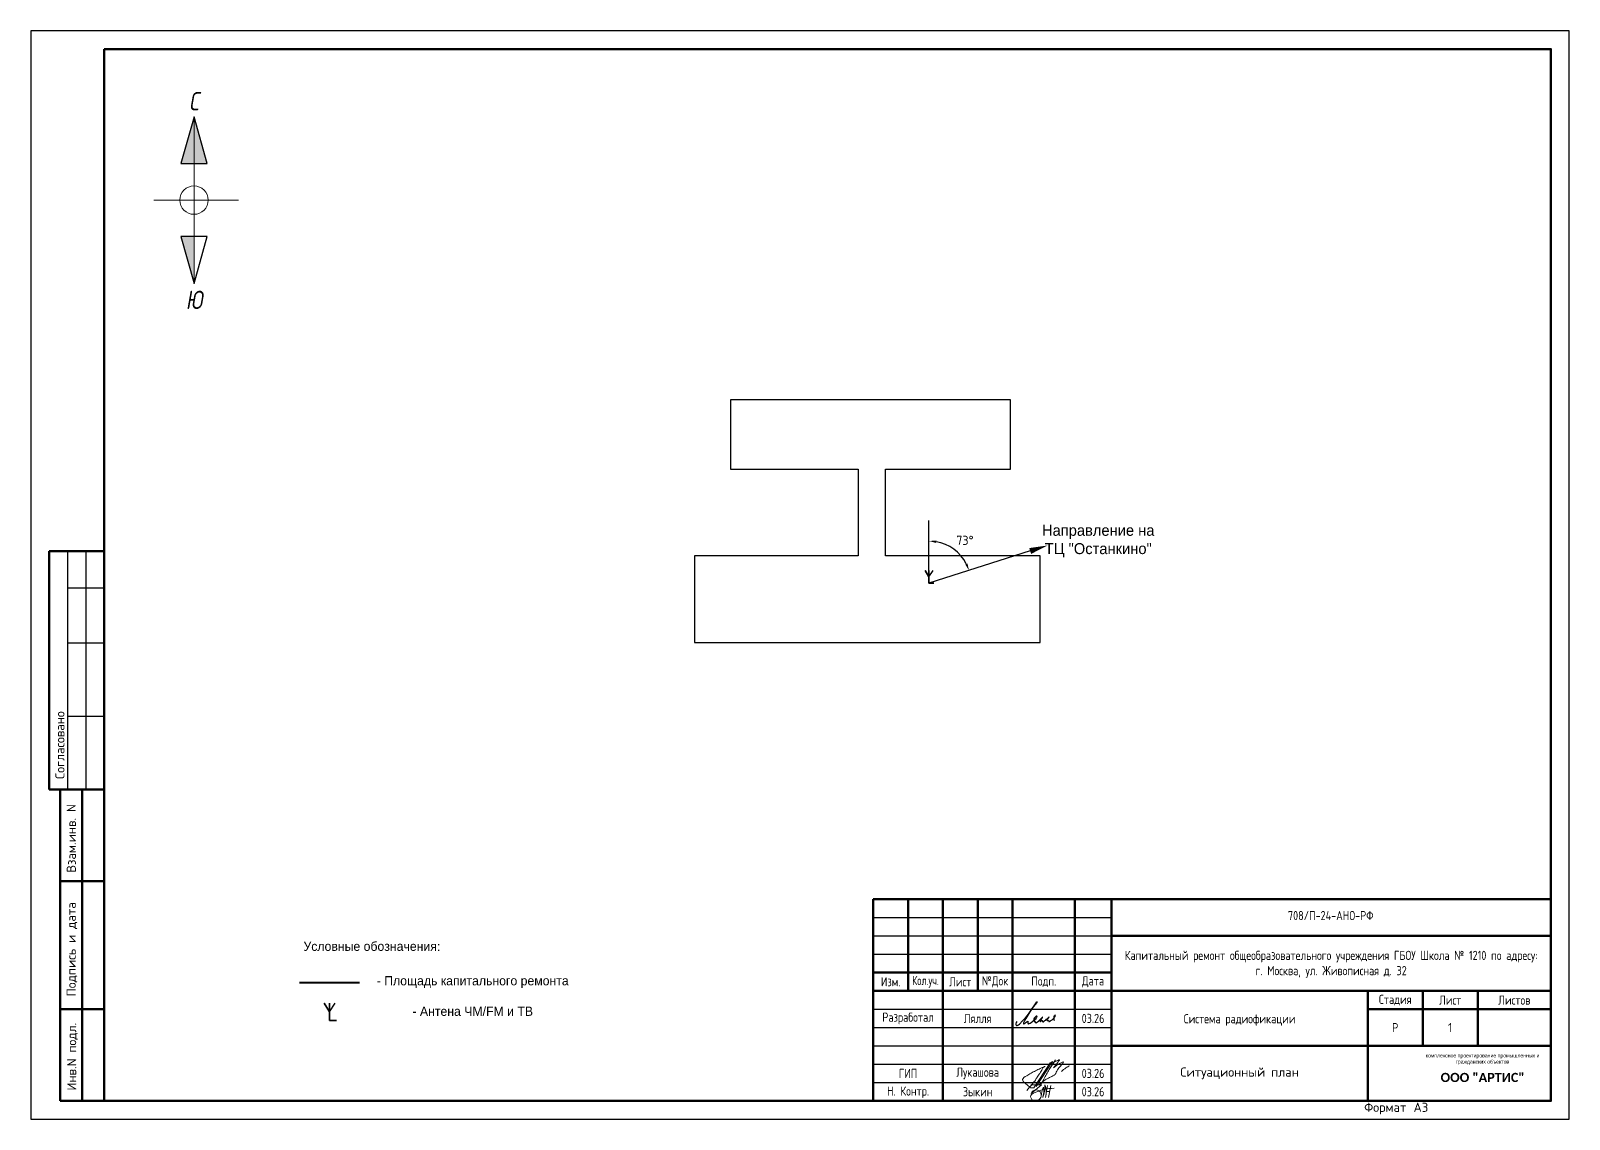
# Model space of a CAD drawing. Header units: millimetres. Extents: x -87434 to 499450, y -468665 to 122144.
# Drawn here: x -71536 to -29536, y 63109 to 92809 of the extents above; entities that cross this region are included whole.
import ezdxf
from ezdxf.enums import TextEntityAlignment as Align

# ---------------------------------------------------------------- set-up
doc = ezdxf.new("R2010")
doc.units = ezdxf.units.MM
for name, color, linetype, lineweight in [('05_Oboznachen', 7, 'Continuous', 9), ('__ФОРМАТ', 7, 'Continuous', 40), ('лс', 5, 'Continuous', 30), ('Подписи', 7, 'Continuous', 13)]:
    doc.layers.add(name, color=color, linetype=linetype, lineweight=lineweight)
for name, color, linetype in [('0_ANNOT_Dimensions', 7, 'Continuous'), ('__НАДПИСИ', 7, 'Continuous'), ('TEXT1', 7, 'Continuous'), ('СОТ', 7, 'Continuous'), ('стена', 20, 'Continuous'), ('Штампы', 7, 'Continuous')]:
    doc.layers.add(name, color=color, linetype=linetype)
doc.layers.add('ОФ_подписи', color=5, linetype='Continuous', lineweight=13, true_color=0x0000ff)
doc.styles.add('GOST 2.304 type A', font='', dxfattribs={"height": 250})
doc.styles.add('ICOCPEUR', font='isocpeur.ttf', dxfattribs={"height": 250})
doc.styles.add('ISOCPEUR', font='isocpeur.ttf', dxfattribs={"width": 0.9, "height": 350})
doc.styles.add('Mipgost_5', font='', dxfattribs={"height": 250})
doc.styles.add('PDF ISOCPEUR', font='isocpeur.ttf')
doc.styles.add('RubezhCAD', font='', dxfattribs={"oblique": 10})
doc.styles.get("Standard").update_dxf_attribs({"font": ''})
doc.styles.add('XREF1$0$Standard', font='isocpeur.ttf')
doc.styles.add('ГОСТ 2.304', font='')
doc.styles.get('GOST 2.304 type A').set_extended_font_data('GOST 2.304 type A')
doc.styles.get('Mipgost_5').set_extended_font_data('Mipgost')
doc.styles.get('RubezhCAD').set_extended_font_data('GOST type A')
doc.styles.get('Standard').set_extended_font_data('GOST type B')
doc.styles.get('ГОСТ 2.304').set_extended_font_data('GOST 2.304 type A')
doc.dimstyles.get("Standard").update_dxf_attribs({"dimtxt": 0.18, "dimasz": 0.18, "dimexe": 0.18, "dimexo": 0.0625, "dimgap": 0.09, "dimtad": 0, "dimtih": 1, "dimtoh": 1, "dimdec": 4, "dimzin": 0, "dimdsep": 46, "dimtxsty": 'Standard', "dimcen": 0.09, "dimadec": 0, "dimazin": 0, "dimtfac": 1, "dimtdec": 4, "dimtofl": 0, "dimtmove": 0, "dimatfit": 3, "dimfxl": 1, "dimtolj": 1, "dimtzin": 0, "dimarcsym": 0})

# ---------------------------------------------------------------- blocks, each defined once
blk = doc.blocks.new('*U1031')
at = {"lineweight": 50}
for p, q in [((5, 155), (20, 155)), ((5, 155), (5, 90)), ((5, 90), (20, 90)), ((8, 5), (8, 90)), ((14, 5), (14, 90)), ((8, 65), (20, 65)), ((8, 30), (20, 30)), ((8, 5), (20, 5))]:
    blk.add_line(p, q, dxfattribs=at)
for p, q in [((10, 155), (10, 90)), ((15, 155), (15, 90)), ((10, 145), (20, 145)), ((10, 130), (20, 130)), ((10, 110), (20, 110))]:
    blk.add_line(p, q)
blk.add_lwpolyline([(0, 0), (420, 0), (420, 297), (0, 297)], close=True)
blk.add_lwpolyline([(20, 292), (415, 292), (415, 5), (20, 5)], close=True, dxfattribs=at)
at = {"style": 'XREF1$0$Standard'}
for s, p in [('Согласовано', (7.95, 102.07)), ('Взам.инв. N', (11.07, 76.61)), ('Подпись и дата', (11.04, 46.36)), ('Инв.N подл.', (11.17, 17.07))]:
    blk.add_text(s, height=2.5, rotation=90, dxfattribs=at).set_placement(p, align=Align.MIDDLE_CENTER)
blk.add_text('Формат', height=2.5, dxfattribs=at).set_placement((364.02, 2))
blk.add_text('А3', height=2.5, dxfattribs=at).set_placement((381.51, 2), align=Align.RIGHT)
for tag, p in [('СОГЛАСОВАНО_ДАТА2', (14.37, 145.56)), ('СОГЛАСОВАНО_ДАТА3', (19.37, 145.56)), ('СОГЛАСОВАНО_ФАМИЛИЯ2', (14.37, 110.56)), ('СОГЛАСОВАНО_ФАМИЛИЯ3', (19.37, 110.56)), ('СОГЛАСОВАНО_ДОЛЖНОСТЬ2', (14.37, 90.56)), ('СОГЛАСОВАНО_ДОЛЖНОСТЬ3', (19.37, 90.56))]:
    blk.add_attdef(tag, p, '', height=2.5, rotation=90, dxfattribs=at)
for tag, p in [('ВЗАМ_ИНВ_НОМЕР', (19.37, 77.5)), ('ИНВ_N_ПОДЛ', (19.37, 17.5))]:
    blk.add_attdef(tag, text='', height=2.5, rotation=90, dxfattribs=at).set_placement(p, align=Align.CENTER)
blk.add_attdef('ИНВ_ДАТА', text='', height=2.5, rotation=90, dxfattribs=at).set_placement((19.37, 63.83), align=Align.RIGHT)
blk = doc.blocks.new('П_Зыкин')
at = {"layer": 'ОФ_подписи', "color": 5, "ltscale": 100, "transparency": 33554687}
for p, q in [((142, 249), (62, -174)), ((102, 37), (218, 37)), ((258, 249), (178, -174))]:
    blk.add_line(p, q, dxfattribs=at)
blk.add_lwpolyline([(-462, 273), (-74, 273), (-446, -30)], dxfattribs=at)
for centre, radius, start, end in [((-271, -94), 186, 314.2393, 159.9348), ((345, -1372), 1523, 88.8758, 117.8788), ((1109, -252), 1204, 158.7593, 174.231), ((-1024, 224), 1068, 337.8144, 2.8859), ((-849, 72), 852, 342.8308, 7.4815), ((-9, 182), 4.48, 8.9691, 155.6551), ((-643, 22), 732, 344.4555, 20.462), ((-318, -169), 151, 108.7568, 173.4251), ((-287, -115), 185, 191.5358, 322.3512)]:
    blk.add_arc(centre, radius, start, end, dxfattribs=at)
blk = doc.blocks.new('П_Лукашова')
at = {"layer": 'ОФ_подписи', "color": 5}
for p, q in [((221, 339), (-221, -339)), ((286, 371), (-156, -307)), ((283, 370), (218, 338))]:
    blk.add_line(p, q, dxfattribs=at)
for points in [[(221, 301), (344, 360), (434, 401), (475, 416), (464, 395), (420, 336), (342, 232), (310, 203), (337, 221), (420, 283), (490, 322), (558, 352), (576, 358), (491, 240), (403, 113), (374, 49), (360, 20)], [(-221, -339), (-276, -344), (-368, -289), (-446, -221), (-505, -166), (-522, -116), (-412, -16), (-295, 56), (-173, 120), (-49, 179), (33, 216), (87, 237), (52, 221), (11, 167), (-59, 51), (-126, -52), (-177, -132), (-256, -231), (-409, -409)], [(360, 20), (294, -18), (203, -65), (91, -124), (-73, -248)], [(366, 415), (236, 213), (85, -37), (-50, -300)], [(530, 102), (646, 199), (748, 254)]]:
    blk.add_spline(points, degree=3, dxfattribs=at)
blk = doc.blocks.new('штамп')
at = {"layer": '__ФОРМАТ', "linetype": 'Continuous', "lineweight": 50}
for p, q in [((531929, 45357), (531929, 50857)), ((531929, 50857), (550429, 50857)), ((532879, 48357), (532879, 50857)), ((533829, 45357), (533829, 50857)), ((534779, 48357), (534779, 50857)), ((535729, 45357), (535729, 50857)), ((537429, 45357), (537429, 50857)), ((538429, 45357), (538429, 50857)), ((550429, 45357), (550429, 50857)), ((538429, 49857), (550429, 49857)), ((531929, 48857), (538429, 48857)), ((531929, 48357), (550429, 48357)), ((545429, 45357), (545429, 48357)), ((546929, 46857), (546929, 48357)), ((548429, 46857), (548429, 48357)), ((545429, 47857), (550429, 47857)), ((538429, 46857), (550429, 46857)), ((531929, 45357), (550429, 45357))]:
    blk.add_line(p, q, dxfattribs=at)
at = {"layer": '__ФОРМАТ', "linetype": 'Continuous', "lineweight": -2}
for p, q in [((531929, 50357), (538429, 50357)), ((531929, 49857), (538429, 49857)), ((531929, 49357), (538429, 49357)), ((531929, 48857), (538429, 48857)), ((531929, 47857), (538429, 47857)), ((531929, 47357), (538429, 47357)), ((531929, 46857), (538429, 46857)), ((538429, 46857), (550429, 46857)), ((531929, 46357), (538429, 46357)), ((531929, 45857), (538429, 45857))]:
    blk.add_line(p, q, dxfattribs=at)
at = {"layer": 'Подписи', "color": 5, "lineweight": 25}
blk.add_lwpolyline([(535847, 47525), (535833, 47500), (535823, 47461), (535824, 47440), (535829, 47423), (535840, 47414), (535857, 47413), (535876, 47421), (535897, 47435), (535917, 47454), (536005, 47539), (536088, 47624), (536142, 47690), (536203, 47776), (536266, 47874), (536323, 47953), (536362, 48009), (536395, 48059), (536405, 48060), (536397, 48045), (536295, 47925), (536205, 47790), (536095, 47603), (536059, 47544), (536038, 47506), (536029, 47485), (536027, 47473), (536027, 47462), (536031, 47457), (536037, 47454), (536045, 47456), (536057, 47466), (536072, 47479), (536107, 47506), (536133, 47525), (536147, 47532), (536152, 47532), (536153, 47529), (536150, 47520), (536147, 47504), (536146, 47491), (536148, 47479), (536150, 47471), (536157, 47465), (536166, 47462), (536178, 47464), (536189, 47469), (536215, 47480), (536240, 47498), (536281, 47529), (536306, 47550), (536324, 47567), (536342, 47582), (536372, 47609), (536388, 47629), (536397, 47646), (536399, 47657), (536398, 47666), (536393, 47671), (536383, 47671), (536372, 47667), (536356, 47653), (536336, 47632), (536323, 47612), (536313, 47599), (536309, 47587), (536310, 47579), (536315, 47575), (536326, 47579), (536335, 47585), (536344, 47592), (536348, 47595), (536352, 47596), (536354, 47595), (536355, 47592), (536349, 47583), (536342, 47575), (536334, 47561), (536326, 47547), (536322, 47538), (536320, 47531), (536321, 47523), (536325, 47519), (536328, 47519), (536333, 47524), (536338, 47527), (536344, 47526), (536346, 47520), (536351, 47508), (536355, 47498), (536359, 47493), (536366, 47491), (536375, 47491), (536385, 47497), (536412, 47513), (536436, 47532), (536466, 47559), (536491, 47583), (536517, 47607), (536529, 47621), (536545, 47642), (536547, 47643), (536546, 47644), (536543, 47644), (536541, 47642), (536538, 47637), (536499, 47577), (536491, 47558), (536482, 47544), (536480, 47535), (536479, 47529), (536481, 47524), (536483, 47522), (536489, 47523), (536494, 47526), (536502, 47532), (536512, 47539), (536522, 47544), (536530, 47548), (536541, 47549), (536547, 47546), (536550, 47541), (536551, 47531), (536552, 47525), (536553, 47521), (536558, 47517), (536562, 47515), (536568, 47515), (536575, 47517), (536583, 47523), (536596, 47533), (536617, 47547), (536636, 47561), (536659, 47583), (536688, 47609), (536702, 47620), (536713, 47630), (536721, 47636), (536727, 47641), (536727, 47643), (536726, 47644), (536723, 47643), (536720, 47638), (536715, 47629), (536693, 47594), (536681, 47575), (536676, 47566), (536674, 47557), (536677, 47551), (536679, 47547), (536684, 47546), (536689, 47549), (536695, 47552), (536700, 47554), (536709, 47554), (536716, 47551), (536717, 47545), (536719, 47535), (536721, 47527), (536725, 47524), (536731, 47520), (536741, 47523), (536747, 47528), (536757, 47534), (536779, 47550), (536809, 47572), (536842, 47600), (536865, 47623), (536880, 47642), (536895, 47664), (536899, 47675), (536901, 47684), (536898, 47689), (536891, 47693), (536881, 47689), (536873, 47682), (536862, 47668), (536856, 47654), (536855, 47638), (536856, 47622), (536856, 47598), (536858, 47583), (536860, 47572), (536864, 47560), (536871, 47551)], dxfattribs=at)
at = {"layer": 'ОФ_подписи'}
for name, p, xscale, yscale, zscale in [('П_Лукашова', (536533, 46057), 1.010226427429054, 1.010226427429054, 1.010226427429054), ('П_Зыкин', (536581, 45585), 0.7621923841183493, 0.7621923841183493, 0.7621923841183493)]:
    blk.add_blockref(name, p, dxfattribs=dict(at, xscale=xscale, yscale=yscale, zscale=zscale))
at = {"transparency": 33554687, "attachment_point": 5, "style": 'ГОСТ 2.304'}
for s, insert, char_height, width in [('{\\fArial|b0|i0|c204|p34;комплексное проектирование промышленных и гражданских объектов}', (548563, 46495), 100, 3372.21), ('{\\fCorbel Light|b1|i0|c204|p34;ООО "АРТИС"}', (548563, 45995), 250, 4171.2)]:
    blk.add_mtext(s, dxfattribs=dict(at, insert=insert, char_height=char_height, width=width))
at = {"layer": '__НАДПИСИ', "lineweight": 9, "ltscale": 2, "style": 'ISOCPEUR', "flags": 1}
blk.add_attdef('NOTATION', (548864, 51134), '', height=250, dxfattribs=at)
at = {"layer": '__НАДПИСИ', "lineweight": 9, "ltscale": 2, "style": 'RubezhCAD', "oblique": 10}
blk.add_attdef('SHEET', text='', height=250, dxfattribs=at).set_placement((547679, 47357), align=Align.MIDDLE_CENTER)
at = {"layer": '__ФОРМАТ', "color": 7, "linetype": 'Continuous', "lineweight": 20, "char_height": 250, "attachment_point": 5, "style": 'GOST 2.304 type A'}
for s, insert, width in [('Капитальный ремонт общеобразовательного учреждения ГБОУ Школа № 1210 по адресу:      \\Pг. Москва, ул. Живописная д. 32', (544429, 49085), 12000), ('\\pi-7.5,l7.5,t7.5;{\\W0.9;\\C256;Кол.уч.}', (533354, 48607), 950), ('Система радиофикации', (541929, 47564), 7000)]:
    blk.add_mtext(s, dxfattribs=dict(at, insert=insert, width=width))
at = {"layer": '__ФОРМАТ', "color": 7, "linetype": 'Continuous', "lineweight": 20, "char_height": 250, "attachment_point": 5, "line_spacing_factor": 1.2, "style": 'GOST 2.304 type A'}
for s, insert, width in [('\\pi-7.5,l7.5,t7.5;{\\C256;Изм.}', (532404, 48607), 950), ('\\pi-7.5,l7.5,t7.5;{\\C256;Лист}', (534304, 48607), 950), ('\\pi-7.5,l7.5,t7.5;{\\C256;№Док}', (535254, 48607), 950), ('\\pi-7.5,l7.5,t7.5;{\\C256;Подп.}', (536584, 48607), 1710.72), ('\\pi-7.5,l7.5,t7.5;{\\C256;Дата}', (537929, 48607), 1000), ('\\pi-7.5,l7.5,t7.5;{\\C256;Стадия}', (546179, 48107), 1500), ('\\pi-7.5,l7.5,t7.5;{\\C256;Лист}', (547679, 48107), 1500), ('\\pi-7.5,l7.5,t7.5;{\\C256;Листов}', (549429, 48107), 2000), ('\\pi-7.5,l7.5,t7.5;{\\C256;Разработал}', (532879, 47607), 1900), ('{\\C256;Лялля}', (534779, 47607), 1900), ('{\\C256;03.26}', (537929, 47607), 1000), ('\\pi-750,l750,t750;{\\C256;Р}', (546179, 47357), 1500), ('\\pi-7.5,l7.5,t7.5;{\\C256;ГИП}', (532879, 46107), 1900), ('{\\C256;Лукашова}', (534779, 46107), 1900), ('{\\C256;03.26}', (537929, 46107), 1000), ('{\\C256;Н. Контр. }', (532879, 45592), 1900), ('\\pi-750,l750,t750;{\\C256;Зыкин}', (534779, 45607), 1900), ('{\\C256;03.26}', (537929, 45607), 1000)]:
    blk.add_mtext(s, dxfattribs=dict(at, insert=insert, width=width))
at = {"layer": 'стена', "color": 18, "true_color": 0x000000, "insert": (543249, 50539), "char_height": 250, "width": 3851.47, "attachment_point": 1, "style": 'GOST 2.304 type A'}
blk.add_mtext('708/П-24-АНО-РФ', dxfattribs=at)
blk = doc.blocks.new('*D1211')
at = {"layer": '0_ANNOT_Dimensions', "color": 0, "lineweight": -2, "transparency": 16777216}
blk.add_arc((-47017, 77736), 1149, 27.288, 80.0159, dxfattribs=at)
at = {"layer": '0_ANNOT_Dimensions', "color": 0, "transparency": 16777216}
for points in [[(-46821, 78834), (-46815, 78901), (-47017, 78885)], [(-45965, 78275), (-46026, 78250), (-45920, 78078)]]:
    blk.add_solid(points, dxfattribs=at)
at = {"layer": 'Defpoints', "color": 0, "transparency": 16777216}
for p in [(-30140, 82994), (-47017, 79438), (-46545, 78784), (-47017, 77736), (-51246, 76418)]:
    blk.add_point(p, dxfattribs=at)
at = {"layer": '0_ANNOT_Dimensions', "color": 0, "lineweight": 20, "transparency": 16777216, "insert": (-46034, 78905), "char_height": 250, "attachment_point": 5}
blk.add_mtext('\\A1;73°', dxfattribs=at)

msp = doc.modelspace()

# ---------------------------------------------------------------- hatches: boundary and pattern name
at = {"layer": 'лс', "ltscale": 100}
h = msp.add_hatch(color=256, dxfattribs=at)
h.dxf.hatch_style = 1
h.paths.add_polyline_path([(-67078.97497, 90462.17743), (-67078.97497, 89185.44748), (-66722.87928, 89185.44748)])
h.paths.add_polyline_path([(-67435.07065, 89185.44748), (-67078.97497, 89185.44748), (-67078.97497, 90462.17743)])
h = msp.add_hatch(color=1, dxfattribs=at)
h.dxf.hatch_style = 1
h.paths.add_polyline_path([(-67078.97497, 87191.86055), (-67435.07065, 87191.86055), (-67078.97497, 85915.13059)])

# ---------------------------------------------------------------- linework, layer by layer
for p, q in [((-47019.99627, 77740.25666), (-47019.99627, 79442.47787)), ((-44251.95405, 78613.79767), (-47021.45583, 77734.43689))]:
    msp.add_line(p, q)
msp.add_solid([(-44277.17298, 78693.22342), (-44226.73511, 78534.37192), (-43775.39955, 78765.11129)])
at = {"layer": 'лс', "color": 5, "ltscale": 100}
msp.add_lwpolyline([(-67078.97497, 90462.17743), (-67435.07065, 89185.44748), (-66722.87928, 89185.44748), (-67078.97497, 90462.17743)], dxfattribs=at)
at = {"layer": 'лс', "color": 0, "lineweight": 13, "ltscale": 100}
for points in [[(-67078.97497, 90462.17743), (-67078.97497, 88188.65401)], [(-68173.96919, 88188.65401), (-65864.29303, 88188.65401)], [(-67078.97497, 88188.65401), (-67078.97497, 85915.13059)]]:
    msp.add_lwpolyline(points, dxfattribs=at)
at = {"layer": 'лс', "color": 1, "ltscale": 100}
for points in [[(-67078.97497, 85915.13059), (-66722.87928, 87191.86055), (-67435.07065, 87191.86055), (-67078.97497, 85915.13059)], [(-47019.99627, 77740.25666), (-47019.99627, 78080.13249), (-47019.99627, 77740.25666), (-46878.27019, 77740.25666), (-47019.99627, 77740.25666), (-47019.99627, 77910.19458), (-47122.55183, 78080.13249), (-47019.99627, 77910.19458), (-46903.90908, 78080.13249)], [(-63384.94039, 65800.65019), (-63384.94039, 66272.69996), (-63384.94039, 65800.65019), (-63188.0986, 65800.65019), (-63384.94039, 65800.65019), (-63384.94039, 66036.67507), (-63527.37866, 66272.69996), (-63384.94039, 66036.67507), (-63223.70817, 66272.69996)]]:
    msp.add_lwpolyline(points, dxfattribs=at)
at = {"layer": 'лс', "color": 1}
msp.add_lwpolyline([(-53415.88081, 76112.5956), (-43975.69092, 76112.5956), (-43975.69092, 78478.75644), (-48203.11518, 78478.75644), (-48203.11518, 80844.9164), (-44786.21117, 80844.9164), (-44786.21117, 82734.66911), (-52430.54135, 82734.66911), (-52430.54135, 80844.9164), (-48950.06723, 80844.9164), (-48950.06723, 78478.75644), (-53415.88081, 78478.75644)], close=True, dxfattribs=at)
at = {"layer": 'лс', "color": 1, "lineweight": 40, "ltscale": 100}
msp.add_lwpolyline([(-62558.00708, 66832.02404), (-64196.04722, 66832.02404)], dxfattribs=at)
at = {"layer": 'лс', "color": 0, "lineweight": 13, "ltscale": 100}
msp.add_circle((-67078.97497, 88188.65401), 387.93215, dxfattribs=at)

# ---------------------------------------------------------------- block references
at = {"layer": 'СОТ'}
msp.add_blockref('штамп', (-580464.74012, 18251.73622), dxfattribs=at)
at = {"layer": 'Штампы', "color": 7, "transparency": 33554687, "xscale": 100, "yscale": 100, "zscale": 100}
msp.add_blockref('*U1031', (-71536.11631, 63108.77288), dxfattribs=at)

# ---------------------------------------------------------------- texts
at = {"color": 0, "linetype": 'Continuous', "transparency": 33554687, "insert": (-32786.11631, 65608.77288), "char_height": 250, "width": 1500, "attachment_point": 5, "style": 'PDF ISOCPEUR'}
msp.add_mtext('1', dxfattribs=at)
at = {"layer": '05_Oboznachen', "attachment_point": 5}
for s, insert, char_height, width, style in [('{\\C5;С}', (-67078.97497, 90888.86794), 500, 5505.3285509, 'RubezhCAD'), ('{\\C1;Ю}', (-67078.97497, 85465.05678), 500, 5505.3285509, 'RubezhCAD'), ('{\\C0;Направление на\\PТЦ "Останкино"}', (-42394.82103, 78885.21716), 300, 35224.1784793, 'Mipgost_5'), ('{\\C0;Условные обозначения:}', (-62223.2852, 67825.25415), 250, 5505.3285509, 'Mipgost_5'), ('{\\C0;- Площадь капитального ремонта\\P \\P- Антена ЧМ/FМ и ТВ      }', (-59470.62093, 66469.20439), 250, 5505.3285509, 'Mipgost_5')]:
    msp.add_mtext(s, dxfattribs=dict(at, insert=insert, char_height=char_height, width=width, style=style))
at = {"layer": 'TEXT1', "transparency": 33554687, "insert": (-38536.11631, 64360.48122), "char_height": 250, "width": 7000, "attachment_point": 5, "style": 'ICOCPEUR'}
msp.add_mtext('\\A1;{\\C0;Ситуационный план }', dxfattribs=at)

# ---------------------------------------------------------------- dimensions: what is measured, and where the dimension line sits
at = {"layer": '0_ANNOT_Dimensions', "lineweight": 20}
dim = msp.add_angular_dim_2l(base=(-46545.23905, 78783.82536), line1=((-51245.78912, 76418.41103), (-30140.43435, 82993.59443)), line2=((-47016.90798, 77735.88091), (-47016.90798, 79438.10212)), dimstyle='Standard', override={"dimtxt": 250, "dimasz": 200, "dimgap": 100, "dimtad": 2}, dxfattribs=at)
dim.commit()
dim.dimension.update_dxf_attribs({"geometry": '*D1211', "text_midpoint": (-46277.45399, 78615.57799), "dimtype": 162})

doc.saveas('drawing.dxf')
